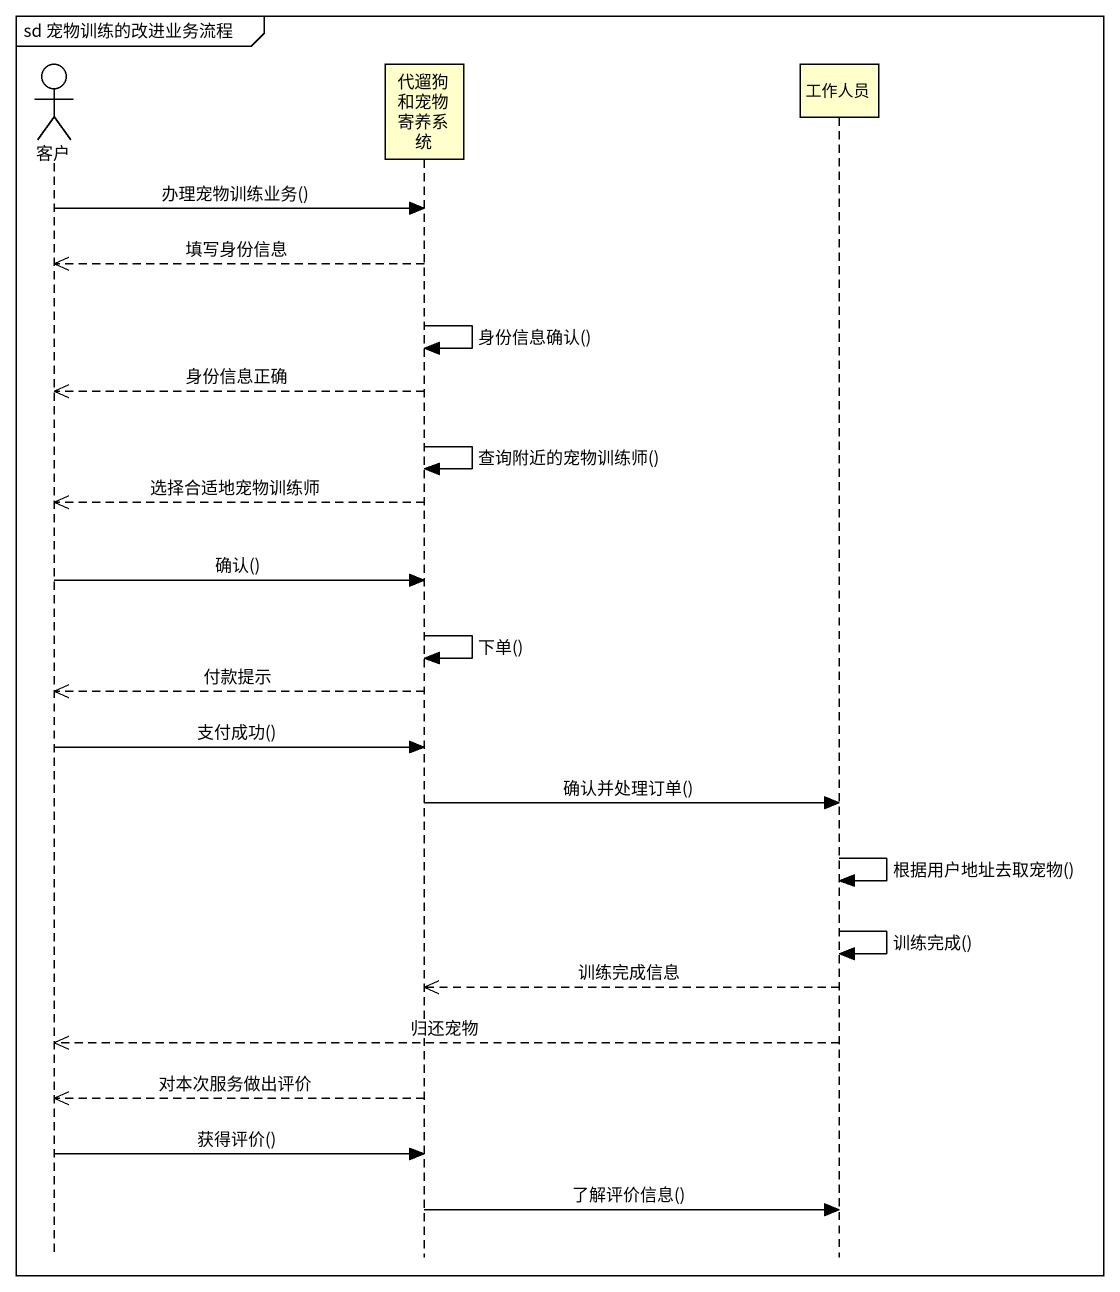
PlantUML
@startuml
mainframe sd 宠物训练的改进业务流程
hide footbox
actor 客户
participant 代遛狗和宠物寄养系统
participant 工作人员

客户 -> 代遛狗和宠物寄养系统 : 办理宠物训练业务()
代遛狗和宠物寄养系统 -->> 客户 : 填写身份信息
代遛狗和宠物寄养系统 -> 代遛狗和宠物寄养系统 : 身份信息确认()
代遛狗和宠物寄养系统 -->> 客户 : 身份信息正确
代遛狗和宠物寄养系统 -> 代遛狗和宠物寄养系统 : 查询附近的宠物训练师()
代遛狗和宠物寄养系统 -->> 客户 : 选择合适地宠物训练师
客户 -> 代遛狗和宠物寄养系统 : 确认()
代遛狗和宠物寄养系统 -> 代遛狗和宠物寄养系统 : 下单()
代遛狗和宠物寄养系统 -->> 客户 : 付款提示
客户 -> 代遛狗和宠物寄养系统 : 支付成功()
代遛狗和宠物寄养系统 -> 工作人员 : 确认并处理订单()
工作人员 -> 工作人员 : 根据用户地址去取宠物()
工作人员 -> 工作人员 : 训练完成()
工作人员 -->> 代遛狗和宠物寄养系统 : 训练完成信息
工作人员 -->> 客户 : 归还宠物
代遛狗和宠物寄养系统 -->> 客户 : 对本次服务做出评价
客户 -> 代遛狗和宠物寄养系统 : 获得评价()
代遛狗和宠物寄养系统 -> 工作人员 : 了解评价信息()
@enduml
